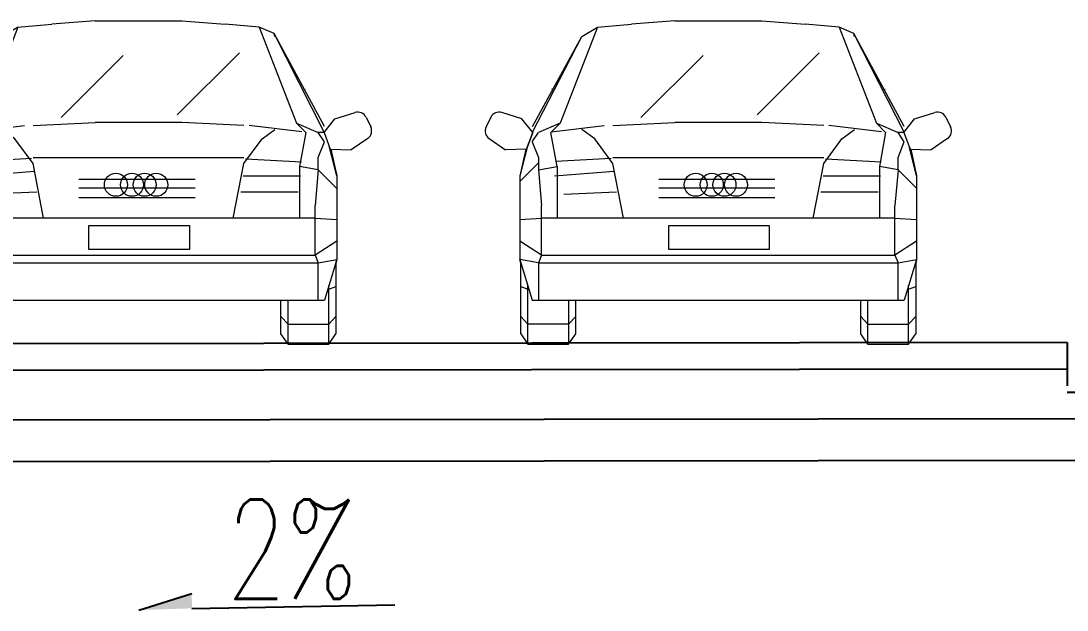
# Model space of a CAD drawing. Header units: millimetres. Extents: x 2 to 5882, y 1831 to 3462.
# Drawn here: x 1000.42 to 1031.99, y 2689.04 to 2706.81 of the extents above; entities that cross this region are included whole.
import ezdxf

# ---------------------------------------------------------------- set-up
doc = ezdxf.new("R2010")
doc.units = ezdxf.units.MM
doc.layers.add('文字', color=7, linetype='Continuous')
doc.layers.add('车人', color=7, linetype='Continuous', lineweight=9)
doc.styles.get("Standard").update_dxf_attribs({"font": 'simplex1.shx', "width": 0.7, "bigfont": 'hztxt.shx'})

# ---------------------------------------------------------------- blocks, each defined once
blk = doc.blocks.new('mycar')
at = {"layer": '车人', "color": 143}
for p, q in [((-0.7292, 1.9134), (-0.954, 1.3335)), ((-0.823, 1.8568), (-0.7297, 1.9134)), ((-0.7297, 1.9134), (-0.5239, 1.9317)), ((-0.2619, 1.9506), (-0.5239, 1.9317)), ((-0.2619, 1.9506), (0.2619, 1.9506)), ((0.2619, 1.9506), (0.5239, 1.9317)), ((0.7292, 1.9134), (0.5239, 1.9317)), ((0.7292, 1.9134), (0.954, 1.3335)), ((0.819, 1.8757), (0.7292, 1.9134)), ((-1.1221, 1.3146), (-0.823, 1.8568)), ((-1.1216, 1.2789), (-0.823, 1.8568)), ((1.1221, 1.3146), (0.819, 1.8757)), ((1.1216, 1.2789), (0.819, 1.8757)), ((0.823, 1.8568), (0.819, 1.8757)), ((-1.0023, 1.5419), (-1.0046, 1.5373)), ((1.0023, 1.5419), (1.0046, 1.5373)), ((-1.1851, 1.3598), (-1.307, 1.3977)), ((1.1851, 1.3598), (1.307, 1.3977)), ((-1.3734, 1.3693), (-1.4019, 1.3116)), ((-1.1201, 1.2774), (-1.1851, 1.3598)), ((-0.954, 1.3335), (-1.0849, 1.2774)), ((-1.01, 1.2774), (-0.954, 1.3335)), ((-0.636, 1.319), (-0.2619, 1.3378)), ((0.2619, 1.3378), (-0.2619, 1.3378)), ((0.636, 1.319), (0.2619, 1.3378)), ((1.01, 1.2774), (0.954, 1.3335)), ((0.954, 1.3335), (1.0849, 1.2774)), ((1.1201, 1.2774), (1.1851, 1.3598)), ((1.3734, 1.3693), (1.4019, 1.3116)), ((-1.1578, 1.1772), (-1.1201, 1.2774)), ((-1.1201, 1.2774), (-1.1574, 1.1772)), ((-1.1226, 1.2209), (-1.0849, 1.2774)), ((-0.9728, 1.0715), (-1.01, 1.2774)), ((-1.0062, 1.2818), (-0.6882, 1.319)), ((-0.7461, 1.2397), (-0.823, 1.2958)), ((0.9853, 1.2818), (0.6673, 1.319)), ((0.7461, 1.2397), (0.823, 1.2958)), ((1.01, 1.2774), (0.9728, 1.0715)), ((1.1201, 1.2774), (1.0849, 1.2774)), ((1.1221, 1.2209), (1.0849, 1.2774)), ((1.1201, 1.2774), (1.1574, 1.1772)), ((-1.3836, 1.2412), (-1.2843, 1.1727)), ((-1.1226, 1.2209), (-1.0849, 1.1276)), ((-0.636, 1.0899), (-0.7461, 1.2397)), ((0.636, 1.0899), (0.7461, 1.2397)), ((1.0849, 1.1276), (1.1221, 1.2209)), ((1.3836, 1.2412), (1.2843, 1.1727)), ((-1.1574, 1.1772), (-1.2843, 1.1727)), ((-1.1539, 1.1876), (-1.1975, 1.0155)), ((-1.1613, 1.1767), (-1.1975, 1.0155)), ((1.197, 1.0155), (1.1534, 1.1876)), ((1.1574, 1.1772), (1.2843, 1.1727)), ((1.1613, 1.1767), (1.197, 1.0155)), ((-1.0849, 1.0941), (-1.1975, 0.982)), ((-1.0849, 1.1276), (-1.0849, 1.0527)), ((-0.9832, 1.1042), (-0.6464, 1.1226)), ((-0.5728, 0.7607), (-0.6365, 1.0899)), ((-0.636, 1.126), (0.636, 1.126)), ((0.5723, 0.7607), (0.636, 1.0899)), ((0.9832, 1.099), (0.6464, 1.1174)), ((1.0849, 1.0527), (1.0849, 1.1276)), ((-1.1975, 1.0155), (-1.1975, 0.5105)), ((-1.0849, 1.0527), (-0.9728, 1.0715)), ((-1.0849, 1.0527), (-1.0666, 0.8369)), ((-0.9728, 1.0732), (-0.9728, 0.7607)), ((0.9728, 1.0732), (0.9728, 0.7607)), ((1.0849, 1.0527), (0.9728, 1.0715)), ((1.0849, 1.0527), (1.0661, 0.8369)), ((1.0849, 1.0527), (1.1975, 0.9406)), ((1.197, 1.0155), (1.197, 0.5105)), ((-1.0666, 0.5377), (-1.0666, 0.8369)), ((1.0661, 0.5377), (1.0661, 0.8369)), ((-1.1975, 0.7523), (-1.0666, 0.7607)), ((1.0661, 0.7607), (-1.0666, 0.7607)), ((1.0661, 0.7607), (1.197, 0.7523)), ((-1.0666, 0.5377), (-1.1975, 0.6218)), ((1.197, 0.6218), (1.0661, 0.5377)), ((-1.1975, 0.5105), (-1.1226, 0.2669)), ((-1.1921, 0.4896), (-1.1975, 0.5105)), ((-1.1975, 0.5105), (-1.1916, 0.4896)), ((-1.0849, 0.4916), (-1.1975, 0.5105)), ((-1.0666, 0.5377), (-1.0849, 0.4916)), ((-1.0666, 0.5377), (1.0661, 0.5377)), ((1.0661, 0.5377), (1.0849, 0.4916)), ((1.0849, 0.4916), (1.197, 0.5105)), ((1.197, 0.5105), (1.1221, 0.2669)), ((1.197, 0.5105), (1.1916, 0.4896)), ((1.1921, 0.4896), (1.197, 0.5105)), ((-1.1921, 0.062), (-1.1921, 0.4926)), ((-1.0849, 0.4916), (1.0849, 0.4916)), ((-1.0849, 0.4916), (-1.0849, 0.2669)), ((1.0849, 0.2669), (1.0849, 0.4916)), ((1.1916, 0.4926), (1.1916, 0.062)), ((-1.1921, 0.3492), (-1.1494, 0.3324)), ((-1.1494, 0), (-1.1494, 0.3537)), ((-1.1425, 0.3324), (-1.1494, 0.3324)), ((1.1489, 0.3324), (1.1425, 0.3324)), ((1.1489, 0), (1.1489, 0.3537)), ((1.1489, 0.3324), (1.1916, 0.3492)), ((-1.1226, 0.2669), (1.1221, 0.2669)), ((-0.9034, 0.2669), (-0.9034, 0)), ((-0.8607, 0.062), (-0.8607, 0.2669)), ((0.8602, 0.062), (0.8602, 0.2669)), ((0.9034, 0), (0.9034, 0.2669)), ((-1.1921, 0.1672), (-1.1494, 0.1215)), ((-0.8607, 0.1672), (-0.9034, 0.1215)), ((0.8602, 0.1672), (0.9034, 0.1215)), ((1.1916, 0.1672), (1.1489, 0.1215)), ((-0.9034, 0.1215), (-1.1494, 0.1215)), ((0.9034, 0.1215), (1.1489, 0.1215)), ((-1.1921, 0.062), (-1.1494, 0)), ((-1.1494, 0), (-0.9034, 0)), ((-0.9034, 0), (-0.8607, 0.062)), ((0.9034, 0), (0.8602, 0.062)), ((0.9034, 0), (1.1489, 0)), ((1.1489, 0), (1.1916, 0.062))]:
    blk.add_line(p, q, dxfattribs=at)
at = {"layer": '车人', "color": 143, "linetype": 'Continuous'}
for p, q in [((-0.4671, 1.3678), (-0.0919, 1.7418)), ((0.2343, 1.384), (0.6094, 1.7581)), ((-0.9885, 1.0165), (-0.6283, 1.0442)), ((0.6322, 1.0165), (0.9785, 1.0165)), ((-0.3598, 0.9958), (0.3416, 0.9958)), ((-0.9331, 0.906), (-0.6145, 0.9198)), ((-0.3598, 0.9446), (0.3416, 0.9446)), ((-0.3598, 0.8849), (0.3416, 0.8849)), ((0.6183, 0.9198), (0.9646, 0.9198)), ((-0.2995, 0.5708), (-0.2995, 0.7172)), ((-0.2995, 0.7172), (0.3078, 0.7172)), ((0.3078, 0.7172), (0.3078, 0.5708)), ((0.3078, 0.5708), (-0.2995, 0.5708))]:
    blk.add_line(p, q, dxfattribs=at)
at = {"layer": '车人', "color": 143}
for centre in [(-0.1365, 0.9621), (-0.0392, 0.9621), (0.0372, 0.9621), (0.1071, 0.962)]:
    blk.add_circle(centre, 0.0695, dxfattribs=at)
for centre, start, end in [((-1.3235, 1.3446), 72.69439, 153.67335), ((1.3235, 1.3446), 26.32665, 107.30561), ((-1.3521, 1.2869), 153.67335, 235.42206), ((1.3521, 1.2869), 304.57794, 26.32665)]:
    blk.add_arc(centre, 0.0556, start, end, dxfattribs=at)

msp = doc.modelspace()

# ---------------------------------------------------------------- linework, layer by layer
for p, q in [((1031.99359, 2697.10247), (993.32482, 2697.05297)), ((1031.99359, 2697.10247), (1031.99359, 2695.80247)), ((1031.99359, 2696.30247), (993.32327, 2696.25297)), ((1033.49359, 2695.60247), (1031.99359, 2695.60247)), ((1033.99473, 2694.80081), (993.32327, 2694.75297)), ((1033.99473, 2693.55081), (993.32327, 2693.50297))]:
    msp.add_line(p, q)
at = {"layer": '文字', "ltscale": 10}
for p, q in [((1003.98101, 2689.03501, -0.05458), (1005.57455, 2689.5304, -0.05458)), ((1005.58208, 2689.0872, -0.05458), (1011.70014, 2689.19522, -0.05458))]:
    msp.add_line(p, q, dxfattribs=at)
msp.add_solid([(1003.98101, 2689.03501, -0.05458), (1005.57455, 2689.5304, -0.05458), (1005.58208, 2689.0872, -0.05458)], dxfattribs=at)

# ---------------------------------------------------------------- block references
at = {"xscale": 5, "yscale": 5, "zscale": 5}
for p in [(1003.96721, 2697.05297), (1021.46721, 2697.05297)]:
    msp.add_blockref('mycar', p, dxfattribs=at)

# ---------------------------------------------------------------- texts
at = {"layer": '文字', "width": 0.7}
msp.add_text('2%', height=3, dxfattribs=at).set_placement((1006.62113, 2689.37095))

doc.saveas('drawing.dxf')
